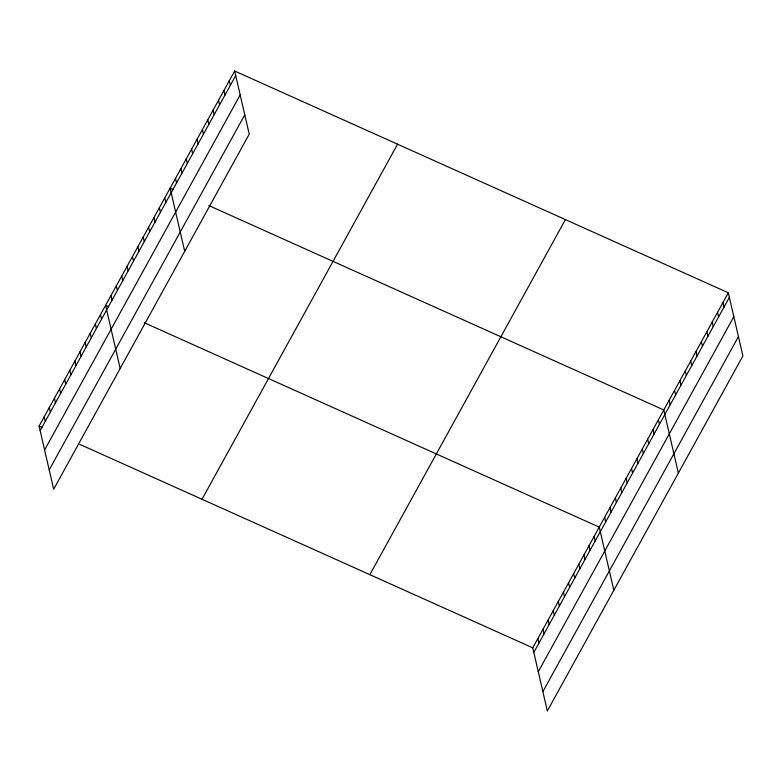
<?xml version="1.0" encoding="UTF-8"?>
<svg xmlns="http://www.w3.org/2000/svg" width="782" height="782" viewBox="0 0 782 782"><rect width="100%" height="100%" fill="white"/><g stroke="black" fill="none" stroke-linecap="round" stroke-linejoin="round"><path stroke-width="1.17" d="M234.659 71.015L249.233 134.152L53.675 489.209L39.1 426.073L234.659 71.015L728.325 292.791L742.9 355.927L547.341 710.985L532.767 647.848L728.325 292.791M40.156 430.628L235.714 75.571M44.613 449.963L240.172 94.905M49.217 469.884L244.776 114.817M202.01 499.258L397.569 144.201M369.857 574.662L565.415 219.605M533.813 652.403L729.371 297.336M538.28 671.728L733.839 316.671M542.874 691.65L738.433 336.592M173.184 189.557L170.124 188.188L184.699 251.325M208.814 205.568L663.791 409.954L678.365 473.1M108.649 306.73L105.59 305.351L120.164 368.488M144.279 322.731L599.256 527.127L613.831 590.263M39.1 426.073L42.15 427.451M79.823 444.372L532.767 647.848M722.949 302.556L723.995 307.101M717.563 312.311L718.619 316.866M712.187 322.076L713.243 326.632M706.811 331.842L707.866 336.397M701.434 341.607L702.48 346.162M696.058 351.372L697.104 355.927M690.682 361.137L691.728 365.693M685.296 370.903L686.352 375.458M679.92 380.668L680.975 385.213M674.543 390.433L675.599 394.978M669.167 400.188L670.213 404.744M658.415 419.719L659.461 424.274M653.029 429.484L654.084 434.039M647.652 439.249L648.708 443.805M642.276 449.015L643.332 453.57M636.9 458.78L637.946 463.335M631.524 468.545L632.57 473.09M626.147 478.301L627.193 482.856M620.761 488.066L621.817 492.621M615.385 497.831L616.441 502.386M610.009 507.596L611.065 512.151M604.633 517.361L605.679 521.917M594.134 536.413L595.19 540.968M589.022 545.699L590.078 550.254M583.91 554.985L584.956 559.541M578.797 564.272L579.843 568.827M573.675 573.558L574.731 578.113M568.563 582.844L569.619 587.399M563.451 592.13L564.506 596.686M558.338 601.417L559.384 605.972M553.216 610.703L554.272 615.258M548.104 619.989L549.159 624.544M542.991 629.275L544.047 633.831M537.879 638.562L538.925 643.117M229.282 80.781L230.338 85.336M223.906 90.546L224.952 95.101M218.53 100.311L219.576 104.856M213.154 110.076L214.2 114.622M207.768 119.832L208.823 124.387M202.391 129.597L203.447 134.152M197.015 139.362L198.071 143.917M191.639 149.127L192.685 153.683M186.263 158.893L187.309 163.448M180.886 168.658L181.932 173.213M175.5 178.423L176.556 182.978M164.748 197.954L165.804 202.499M159.372 207.709L160.418 212.264M153.995 217.474L155.041 222.029M148.609 227.239L149.665 231.795M143.233 237.005L144.289 241.56M137.857 246.77L138.913 251.325M132.481 256.535L133.536 261.09M127.104 266.3L128.15 270.855M121.728 276.066L122.774 280.611M116.342 285.821L117.398 290.376M110.966 295.586L112.022 300.141M100.477 314.638L101.523 319.193M95.365 323.924L96.411 328.479M90.243 333.21L91.299 337.765M85.13 342.496L86.186 347.052M80.018 351.783L81.064 356.338M74.906 361.069L75.952 365.624M69.784 370.355L70.839 374.91M64.671 379.641L65.727 384.197M59.559 388.928L60.615 393.483M54.447 398.214L55.493 402.769M49.325 407.5L50.38 412.055M44.212 416.786L45.268 421.342"/></g></svg>
